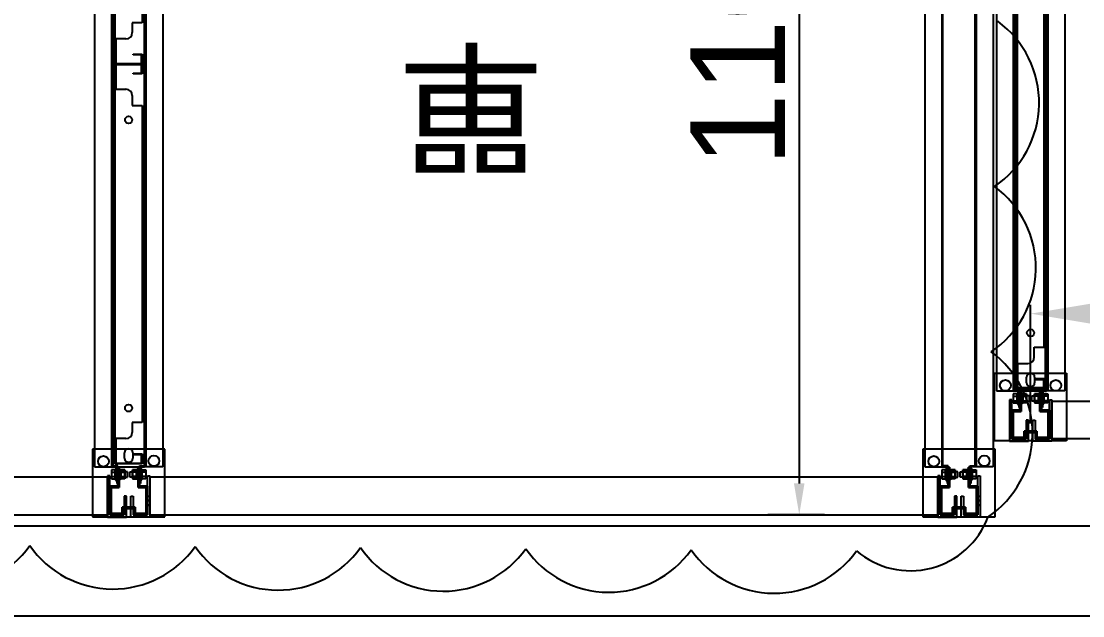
# Model space of a CAD drawing. Header units: millimetres. Extents: x 15382 to 37298, y 7351 to 31127.
# Drawn here: x 25029 to 26207, y 8776 to 9437 of the extents above; entities that cross this region are included whole.
import ezdxf

# ---------------------------------------------------------------- set-up
doc = ezdxf.new("R2010")
doc.units = ezdxf.units.MM
for name, color, linetype in [('111', 7, 'Continuous'), ('113', 3, 'Continuous'), ('114', 6, 'Continuous'), ('115', 30, 'Continuous'), ('116', 12, 'Continuous'), ('444-1', 30, 'Continuous'), ('544-1', 40, 'Continuous'), ('544-2', 150, 'Continuous'), ('M40', 3, 'Continuous'), ('M6', 7, 'Continuous'), ('文字', 7, 'Continuous'), ('標註', 252, 'Continuous'), ('輕隔間', 30, 'Continuous')]:
    doc.layers.add(name, color=color, linetype=linetype)
doc.styles.get("Standard").update_dxf_attribs({"font": 'arial.ttf'})
doc.styles.add('新細明體', font='')
doc.styles.add('黑體', font='')
doc.styles.get('新細明體').set_extended_font_data('PMingLiU')
doc.styles.get('黑體').set_extended_font_data('Microsoft JhengHei', bold=True)
doc.dimstyles.new('ISO-25', dxfattribs={"dimtxt": 2.5, "dimasz": 2.5, "dimexe": 1.25, "dimexo": 0.625, "dimtad": 1, "dimtxsty": 'Standard', "dimcen": 2.5, "dimadec": 0, "dimazin": 0, "dimtfac": 1, "dimtmove": 0, "dimatfit": 3, "dimfxl": 1, "dimarcsym": 0})

# ---------------------------------------------------------------- blocks, each defined once
blk = doc.blocks.new('*D3')
at = {"layer": 'Defpoints', "color": 0, "transparency": 16777216}
for p in [(25927.8, 9988.2), (25892.6, 8888.2), (25927.8, 8888.2)]:
    blk.add_point(p, dxfattribs=at)
at = {"layer": '標註', "color": 0, "lineweight": -2, "transparency": 16777216}
for p, q in [((25920.8, 9988.2), (25857.6, 9988.2)), ((25892.6, 9953.2), (25892.6, 8923.2)), ((25920.8, 8888.2), (25857.6, 8888.2))]:
    blk.add_line(p, q, dxfattribs=at)
at = {"layer": '標註', "color": 0, "transparency": 16777216}
for points in [[(25886.7, 9953.2), (25898.4, 9953.2), (25892.6, 9988.2)], [(25886.7, 8923.2), (25898.4, 8923.2), (25892.6, 8888.2)]]:
    blk.add_solid(points, dxfattribs=at)
at = {"layer": '標註', "color": 0, "transparency": 16777216, "insert": (25825, 9438.2), "char_height": 105, "attachment_point": 5, "rotation": 90}
blk.add_mtext('1100', dxfattribs=at)
blk = doc.blocks.new('*D114')
at = {"layer": 'Defpoints', "color": 0, "transparency": 16777216}
for p in [(27641.5, 9111.7), (26149.5, 8979.6), (27641.5, 8979.6)]:
    blk.add_point(p, dxfattribs=at)
at = {"layer": '標註', "color": 0, "lineweight": -2, "transparency": 16777216}
for p, q in [((26149.5, 8989.6), (26149.5, 9121.7)), ((26249.5, 9111.7), (27541.5, 9111.7)), ((27641.5, 8989.6), (27641.5, 9121.7))]:
    blk.add_line(p, q, dxfattribs=at)
at = {"layer": '標註', "color": 0, "transparency": 16777216}
for points in [[(26249.5, 9128.4), (26249.5, 9095.1), (26149.5, 9111.7)], [(27541.5, 9128.4), (27541.5, 9095.1), (27641.5, 9111.7)]]:
    blk.add_solid(points, dxfattribs=at)
at = {"layer": '標註', "color": 251, "transparency": 16777216, "insert": (26875.5, 9199.5), "char_height": 150, "attachment_point": 5, "style": '黑體'}
blk.add_mtext('1492', dxfattribs=at)

msp = doc.modelspace()

# ---------------------------------------------------------------- linework, layer by layer
at = {"layer": '111'}
for p, q in [((26131.864, 9025.565), (26131.864, 10119.565)), ((26131.864, 9025.565), (26131.864, 10119.565)), ((26133.464, 10119.565), (26133.464, 9025.565)), ((26165.464, 10119.565), (26165.464, 9025.565)), ((26167.064, 9025.565), (26167.064, 10119.565)), ((26167.064, 10119.565), (26167.064, 9025.565)), ((25130.386, 9935.698), (25130.386, 8941.698)), ((25165.586, 8941.698), (25165.586, 9935.698)), ((26144.964, 9035.065), (26144.964, 9041.065)), ((26149.464, 9045.565), (26149.464, 9045.565)), ((26153.964, 9041.065), (26153.964, 9035.065)), ((26149.464, 9030.565), (26149.464, 9030.565)), ((26133.464, 9025.565), (26131.864, 9025.565)), ((26167.064, 9025.565), (26131.864, 9025.565)), ((26165.464, 9025.565), (26167.064, 9025.565)), ((25147.986, 8961.698), (25147.986, 8961.698)), ((25143.486, 8951.198), (25143.486, 8957.198)), ((25147.986, 8946.698), (25147.986, 8946.698)), ((25152.486, 8957.198), (25152.486, 8951.198)), ((25130.386, 8941.698), (25165.586, 8941.698))]:
    msp.add_line(p, q, dxfattribs=at)
for centre, start, end in [((26149.464, 9041.065), 90, 180), ((26149.464, 9041.065), 0, 90), ((26149.464, 9035.065), 180, 270), ((26149.464, 9035.065), 270, 0), ((25147.986, 8957.198), 90, 180), ((25147.986, 8957.198), 0, 90), ((25147.986, 8951.198), 180, 270), ((25147.986, 8951.198), 270, 0)]:
    msp.add_arc(centre, 4.5, start, end, dxfattribs=at)
at = {"layer": '113'}
for p, q in [((26109.464, 9045.565), (26189.464, 9045.565)), ((26109.464, 8970.565), (26109.464, 9045.565)), ((26189.464, 9045.565), (26189.464, 8970.565)), ((26189.464, 8970.565), (26109.464, 8970.565)), ((25187.986, 8961.198), (25107.986, 8961.198)), ((25107.986, 8961.198), (25107.986, 8886.198)), ((25187.986, 8886.198), (25187.986, 8961.198)), ((26109.986, 8961.198), (26029.986, 8961.198)), ((26029.986, 8961.198), (26029.986, 8886.198)), ((26109.986, 8886.198), (26109.986, 8961.198)), ((25107.986, 8886.198), (25187.986, 8886.198)), ((26029.986, 8886.198), (26109.986, 8886.198))]:
    msp.add_line(p, q, dxfattribs=at)
at = {"layer": '113', "lineweight": -3}
for centre in [(26121.464, 9032.065), (26177.464, 9032.065), (25119.986, 8947.698), (25175.986, 8948.198), (26041.986, 8947.698), (26097.986, 8948.198)]:
    msp.add_circle(centre, 6, dxfattribs=at)
at = {"layer": '114'}
for points in [[(26172.964, 9014.565), (27617.964, 9014.565), (27617.964, 8972.565), (26172.964, 8972.565)], [(25124.486, 8930.198), (24249.486, 8930.198), (24249.486, 8888.198), (25124.486, 8888.198)], [(26046.486, 8930.198), (25171.486, 8930.198), (25171.486, 8888.198), (26046.486, 8888.198)]]:
    msp.add_lwpolyline(points, close=True, dxfattribs=at)
at = {"layer": '115'}
for p, q in [((26111.464, 10119.065), (26111.464, 9026.065)), ((26130.264, 10119.065), (26130.264, 9026.065)), ((26131.464, 9027.265), (26131.464, 10117.865)), ((26131.464, 9027.265), (26131.464, 10117.865)), ((26167.464, 9027.265), (26167.464, 10117.865)), ((26167.464, 9027.265), (26167.464, 10117.865)), ((26168.664, 10119.065), (26168.664, 9026.065)), ((26187.464, 10119.065), (26187.464, 9026.065)), ((25109.986, 9934.698), (25109.986, 8941.698)), ((25128.786, 9934.698), (25128.786, 8941.698)), ((25129.986, 8942.898), (25129.986, 9933.498)), ((25129.986, 8942.898), (25129.986, 9933.498)), ((25165.986, 8942.898), (25165.986, 9933.498)), ((25165.986, 8942.898), (25165.986, 9933.498)), ((25167.186, 9934.698), (25167.186, 8941.698)), ((25185.986, 9934.698), (25185.986, 8941.698)), ((26031.986, 9934.698), (26031.986, 8941.698)), ((26050.786, 9934.698), (26050.786, 8941.698)), ((26051.986, 8942.898), (26051.986, 9933.498)), ((26051.986, 8942.898), (26051.986, 9933.498)), ((26087.986, 8942.898), (26087.986, 9933.498)), ((26087.986, 8942.898), (26087.986, 9933.498)), ((26089.186, 9934.698), (26089.186, 8941.698)), ((26107.986, 9934.698), (26107.986, 8941.698)), ((26111.464, 9026.065), (26136.264, 9026.065)), ((26130.264, 9026.065), (26136.264, 9026.065)), ((26137.464, 9027.265), (26131.464, 9027.265)), ((26137.464, 9027.265), (26131.464, 9027.265)), ((26136.264, 9026.065), (26136.264, 9007.565)), ((26136.264, 9026.065), (26136.264, 9007.565)), ((26137.464, 9007.565), (26137.464, 9027.265)), ((26137.464, 9007.565), (26137.464, 9027.265)), ((26161.464, 9007.565), (26161.464, 9027.265)), ((26161.464, 9027.265), (26167.464, 9027.265)), ((26161.464, 9007.565), (26161.464, 9027.265)), ((26161.464, 9027.265), (26167.464, 9027.265)), ((26162.664, 9026.065), (26162.664, 9007.565)), ((26168.664, 9026.065), (26162.664, 9026.065)), ((26162.664, 9026.065), (26162.664, 9007.565)), ((26187.464, 9026.065), (26162.664, 9026.065)), ((26136.264, 9007.565), (26137.464, 9007.565)), ((26136.264, 9007.565), (26137.464, 9007.565)), ((26162.664, 9007.565), (26161.464, 9007.565)), ((26162.664, 9007.565), (26161.464, 9007.565)), ((25109.986, 8941.698), (25134.786, 8941.698)), ((25128.786, 8941.698), (25134.786, 8941.698)), ((25135.986, 8942.898), (25129.986, 8942.898)), ((25135.986, 8942.898), (25129.986, 8942.898)), ((25134.786, 8941.698), (25134.786, 8923.198)), ((25134.786, 8941.698), (25134.786, 8923.198)), ((25135.986, 8923.198), (25135.986, 8942.898)), ((25135.986, 8923.198), (25135.986, 8942.898)), ((25159.986, 8923.198), (25159.986, 8942.898)), ((25159.986, 8942.898), (25165.986, 8942.898)), ((25159.986, 8923.198), (25159.986, 8942.898)), ((25159.986, 8942.898), (25165.986, 8942.898)), ((25161.186, 8941.698), (25161.186, 8923.198)), ((25167.186, 8941.698), (25161.186, 8941.698)), ((25161.186, 8941.698), (25161.186, 8923.198)), ((25185.986, 8941.698), (25161.186, 8941.698)), ((26031.986, 8941.698), (26056.786, 8941.698)), ((26050.786, 8941.698), (26056.786, 8941.698)), ((26057.986, 8942.898), (26051.986, 8942.898)), ((26057.986, 8942.898), (26051.986, 8942.898)), ((26056.786, 8941.698), (26056.786, 8923.198)), ((26056.786, 8941.698), (26056.786, 8923.198)), ((26057.986, 8923.198), (26057.986, 8942.898)), ((26057.986, 8923.198), (26057.986, 8942.898)), ((26081.986, 8923.198), (26081.986, 8942.898)), ((26081.986, 8942.898), (26087.986, 8942.898)), ((26081.986, 8923.198), (26081.986, 8942.898)), ((26081.986, 8942.898), (26087.986, 8942.898)), ((26083.186, 8941.698), (26083.186, 8923.198)), ((26089.186, 8941.698), (26083.186, 8941.698)), ((26083.186, 8941.698), (26083.186, 8923.198)), ((26107.986, 8941.698), (26083.186, 8941.698)), ((25134.786, 8923.198), (25135.986, 8923.198)), ((25134.786, 8923.198), (25135.986, 8923.198)), ((25161.186, 8923.198), (25159.986, 8923.198)), ((25161.186, 8923.198), (25159.986, 8923.198)), ((26056.786, 8923.198), (26057.986, 8923.198)), ((26056.786, 8923.198), (26057.986, 8923.198)), ((26083.186, 8923.198), (26081.986, 8923.198)), ((26083.186, 8923.198), (26081.986, 8923.198))]:
    msp.add_line(p, q, dxfattribs=at)
at = {"layer": '115', "lineweight": -3}
for p, q in [((26136.264, 9014.065), (26136.264, 9021.065)), ((26136.264, 9021.065), (26137.464, 9021.065)), ((26136.264, 9017.565), (26136.264, 9021.065)), ((26136.264, 9021.065), (26137.464, 9021.065)), ((26137.464, 9017.565), (26136.264, 9017.565)), ((26137.464, 9021.065), (26137.464, 9014.065)), ((26137.464, 9021.065), (26137.464, 9017.565)), ((26162.664, 9021.065), (26161.464, 9021.065)), ((26161.464, 9021.065), (26161.464, 9014.065)), ((26162.664, 9021.065), (26161.464, 9021.065)), ((26161.464, 9021.065), (26161.464, 9017.565)), ((26161.464, 9017.565), (26162.664, 9017.565)), ((26162.664, 9014.065), (26162.664, 9021.065)), ((26162.664, 9017.565), (26162.664, 9021.065)), ((26137.464, 9014.065), (26136.264, 9014.065)), ((26161.464, 9014.065), (26162.664, 9014.065)), ((25134.786, 8929.698), (25134.786, 8936.698)), ((25134.786, 8936.698), (25135.986, 8936.698)), ((25134.786, 8933.198), (25134.786, 8936.698)), ((25134.786, 8936.698), (25135.986, 8936.698)), ((25135.986, 8936.698), (25135.986, 8929.698)), ((25135.986, 8936.698), (25135.986, 8933.198)), ((25161.186, 8936.698), (25159.986, 8936.698)), ((25159.986, 8936.698), (25159.986, 8929.698)), ((25161.186, 8936.698), (25159.986, 8936.698)), ((25159.986, 8936.698), (25159.986, 8933.198)), ((25161.186, 8929.698), (25161.186, 8936.698)), ((25161.186, 8933.198), (25161.186, 8936.698)), ((26056.786, 8929.698), (26056.786, 8936.698)), ((26056.786, 8936.698), (26057.986, 8936.698)), ((26056.786, 8933.198), (26056.786, 8936.698)), ((26056.786, 8936.698), (26057.986, 8936.698)), ((26057.986, 8936.698), (26057.986, 8929.698)), ((26057.986, 8936.698), (26057.986, 8933.198)), ((26083.186, 8936.698), (26081.986, 8936.698)), ((26081.986, 8936.698), (26081.986, 8929.698)), ((26083.186, 8936.698), (26081.986, 8936.698)), ((26081.986, 8936.698), (26081.986, 8933.198)), ((26083.186, 8929.698), (26083.186, 8936.698)), ((26083.186, 8933.198), (26083.186, 8936.698)), ((25135.986, 8933.198), (25134.786, 8933.198)), ((25135.986, 8929.698), (25134.786, 8929.698)), ((25159.986, 8933.198), (25161.186, 8933.198)), ((25159.986, 8929.698), (25161.186, 8929.698)), ((26057.986, 8933.198), (26056.786, 8933.198)), ((26057.986, 8929.698), (26056.786, 8929.698)), ((26081.986, 8933.198), (26083.186, 8933.198)), ((26081.986, 8929.698), (26083.186, 8929.698))]:
    msp.add_line(p, q, dxfattribs=at)
at = {"layer": '116'}
for p, q in [((26128.464, 9016.065), (26125.964, 9016.065)), ((26125.964, 9016.065), (26125.964, 8970.065)), ((26128.464, 8972.565), (26128.464, 9016.065)), ((26170.464, 8972.565), (26170.464, 9016.065)), ((26170.464, 9016.065), (26172.964, 9016.065)), ((26172.964, 9016.065), (26172.964, 8970.065)), ((26146.964, 8993.565), (26144.464, 8993.565)), ((26144.464, 8993.565), (26144.464, 8972.565)), ((26146.964, 8970.065), (26146.964, 8993.565)), ((26151.964, 8970.065), (26151.964, 8993.565)), ((26151.964, 8993.565), (26154.464, 8993.565)), ((26154.464, 8993.565), (26154.464, 8972.565)), ((26170.464, 8993.543), (26172.964, 8993.543)), ((26170.464, 8988.565), (26172.964, 8988.565)), ((26170.464, 8983.587), (26172.964, 8983.587)), ((26125.964, 8970.065), (26145.464, 8970.065)), ((26144.464, 8972.565), (26128.464, 8972.565)), ((26144.464, 8970.065), (26146.964, 8970.065)), ((26154.464, 8970.065), (26151.964, 8970.065)), ((26172.964, 8970.065), (26153.464, 8970.065)), ((26154.464, 8972.565), (26170.464, 8972.565)), ((25126.986, 8931.698), (25124.486, 8931.698)), ((25124.486, 8931.698), (25124.486, 8885.698)), ((25126.986, 8888.198), (25126.986, 8931.698)), ((25168.986, 8888.198), (25168.986, 8931.698)), ((25168.986, 8931.698), (25171.486, 8931.698)), ((25171.486, 8931.698), (25171.486, 8885.698)), ((26048.986, 8931.698), (26046.486, 8931.698)), ((26046.486, 8931.698), (26046.486, 8885.698)), ((26048.986, 8888.198), (26048.986, 8931.698)), ((26090.986, 8888.198), (26090.986, 8931.698)), ((26090.986, 8931.698), (26093.486, 8931.698)), ((26093.486, 8931.698), (26093.486, 8885.698)), ((25126.986, 8909.176), (25124.486, 8909.176)), ((25126.986, 8904.198), (25124.486, 8904.198)), ((25126.986, 8899.22), (25124.486, 8899.22)), ((25145.486, 8909.198), (25142.986, 8909.198)), ((25142.986, 8909.198), (25142.986, 8888.198)), ((25145.486, 8885.698), (25145.486, 8909.198)), ((25150.486, 8885.698), (25150.486, 8909.198)), ((25150.486, 8909.198), (25152.986, 8909.198)), ((25152.986, 8909.198), (25152.986, 8888.198)), ((25168.986, 8909.176), (25171.486, 8909.176)), ((25168.986, 8904.198), (25171.486, 8904.198)), ((25168.986, 8899.22), (25171.486, 8899.22)), ((26048.986, 8909.176), (26046.486, 8909.176)), ((26048.986, 8904.198), (26046.486, 8904.198)), ((26048.986, 8899.22), (26046.486, 8899.22)), ((26067.486, 8909.198), (26064.986, 8909.198)), ((26064.986, 8909.198), (26064.986, 8888.198)), ((26067.486, 8885.698), (26067.486, 8909.198)), ((26072.486, 8885.698), (26072.486, 8909.198)), ((26072.486, 8909.198), (26074.986, 8909.198)), ((26074.986, 8909.198), (26074.986, 8888.198)), ((26090.986, 8909.176), (26093.486, 8909.176)), ((26090.986, 8904.198), (26093.486, 8904.198)), ((26090.986, 8899.22), (26093.486, 8899.22)), ((25142.986, 8888.198), (25126.986, 8888.198)), ((25152.986, 8888.198), (25168.986, 8888.198)), ((26064.986, 8888.198), (26048.986, 8888.198)), ((26074.986, 8888.198), (26090.986, 8888.198)), ((25124.486, 8885.698), (25143.986, 8885.698)), ((25142.986, 8885.698), (25145.486, 8885.698)), ((25152.986, 8885.698), (25150.486, 8885.698)), ((25171.486, 8885.698), (25151.986, 8885.698)), ((26046.486, 8885.698), (26065.986, 8885.698)), ((26064.986, 8885.698), (26067.486, 8885.698)), ((26074.986, 8885.698), (26072.486, 8885.698)), ((26093.486, 8885.698), (26073.986, 8885.698))]:
    msp.add_line(p, q, dxfattribs=at)
at = {"layer": '116', "lineweight": -3}
for p, q in [((26172.964, 8993.543), (26170.464, 8993.543)), ((26170.464, 8993.543), (26170.464, 8983.587)), ((26172.964, 8993.543), (26170.464, 8993.543)), ((26170.464, 8993.543), (26170.464, 8988.565)), ((26172.964, 8983.587), (26172.964, 8993.543)), ((26172.964, 8988.565), (26172.964, 8993.543)), ((26170.464, 8988.565), (26172.964, 8988.565)), ((26170.464, 8983.587), (26172.964, 8983.587)), ((25124.486, 8899.22), (25124.486, 8909.176)), ((25124.486, 8909.176), (25126.986, 8909.176)), ((25124.486, 8904.198), (25124.486, 8909.176)), ((25124.486, 8909.176), (25126.986, 8909.176)), ((25126.986, 8904.198), (25124.486, 8904.198)), ((25126.986, 8899.22), (25124.486, 8899.22)), ((25126.986, 8909.176), (25126.986, 8899.22)), ((25126.986, 8909.176), (25126.986, 8904.198)), ((25168.986, 8904.198), (25168.986, 8909.176)), ((25168.986, 8909.176), (25171.486, 8909.176)), ((25168.986, 8899.22), (25168.986, 8909.176)), ((25168.986, 8909.176), (25171.486, 8909.176)), ((25171.486, 8904.198), (25168.986, 8904.198)), ((25171.486, 8899.22), (25168.986, 8899.22)), ((25171.486, 8909.176), (25171.486, 8904.198)), ((25171.486, 8909.176), (25171.486, 8899.22)), ((26046.486, 8899.22), (26046.486, 8909.176)), ((26046.486, 8909.176), (26048.986, 8909.176)), ((26046.486, 8904.198), (26046.486, 8909.176)), ((26046.486, 8909.176), (26048.986, 8909.176)), ((26048.986, 8904.198), (26046.486, 8904.198)), ((26048.986, 8899.22), (26046.486, 8899.22)), ((26048.986, 8909.176), (26048.986, 8899.22)), ((26048.986, 8909.176), (26048.986, 8904.198)), ((26090.986, 8904.198), (26090.986, 8909.176)), ((26090.986, 8909.176), (26093.486, 8909.176)), ((26090.986, 8899.22), (26090.986, 8909.176)), ((26090.986, 8909.176), (26093.486, 8909.176)), ((26093.486, 8904.198), (26090.986, 8904.198)), ((26093.486, 8899.22), (26090.986, 8899.22)), ((26093.486, 8909.176), (26093.486, 8904.198)), ((26093.486, 8909.176), (26093.486, 8899.22))]:
    msp.add_line(p, q, dxfattribs=at)
at = {"layer": '444-1'}
for p, q in [((25132.986, 8944.898), (25132.986, 9388.898)), ((25132.986, 9388.898), (25162.986, 9388.898)), ((25162.186, 9388.098), (25133.786, 9388.098)), ((25133.786, 9388.098), (25133.786, 9360.898)), ((25162.186, 9378.698), (25162.186, 9388.098)), ((25162.986, 9388.898), (25162.986, 9377.898)), ((25152.986, 9377.898), (25152.986, 9378.698)), ((25152.986, 9378.698), (25162.186, 9378.698)), ((25162.986, 9377.898), (25152.986, 9377.898)), ((25133.786, 9360.898), (25144.986, 9360.898)), ((25151.986, 9353.898), (25151.986, 9342.898)), ((25151.986, 9342.898), (25162.986, 9342.898)), ((25162.986, 9342.898), (25162.986, 8990.898)), ((25162.986, 8990.898), (25151.986, 8990.898)), ((25151.986, 8990.898), (25151.986, 8979.898)), ((25144.986, 8972.898), (25133.786, 8972.898)), ((25133.786, 8972.898), (25133.786, 8945.698)), ((25152.986, 8955.098), (25152.986, 8955.898)), ((25152.986, 8955.898), (25162.986, 8955.898)), ((25162.186, 8955.098), (25152.986, 8955.098)), ((25162.186, 8945.698), (25162.186, 8955.098)), ((25162.986, 8955.898), (25162.986, 8944.898)), ((25132.986, 8944.898), (25132.986, 8945.698)), ((25133.786, 8944.898), (25132.986, 8944.898)), ((25162.986, 8944.898), (25132.986, 8944.898)), ((25133.786, 8945.698), (25162.186, 8945.698))]:
    msp.add_line(p, q, dxfattribs=at)
for centre in [(25147.986, 9326.898), (25147.986, 9006.898)]:
    msp.add_circle(centre, 4, dxfattribs=at)
for centre, start, end in [((25144.986, 9353.898), 0, 90), ((25144.986, 8979.898), 270, 0)]:
    msp.add_arc(centre, 7, start, end, dxfattribs=at)
at = {"layer": '544-1'}
for p, q in [((25132.986, 9388.898), (25132.986, 9932.898)), ((25162.986, 9886.898), (25162.986, 9434.898)), ((25162.986, 9434.898), (25151.986, 9434.898)), ((25151.986, 9434.898), (25151.986, 9423.898)), ((25144.986, 9416.898), (25133.786, 9416.898)), ((25133.786, 9416.898), (25133.786, 9389.698)), ((25152.986, 9399.098), (25152.986, 9399.898)), ((25152.986, 9399.898), (25162.986, 9399.898)), ((25162.186, 9399.098), (25152.986, 9399.098)), ((25162.186, 9389.698), (25162.186, 9399.098)), ((25162.986, 9399.898), (25162.986, 9388.898)), ((25132.986, 9388.898), (25132.986, 9389.698)), ((25133.786, 9388.898), (25132.986, 9388.898)), ((25162.986, 9388.898), (25132.986, 9388.898)), ((25133.786, 9389.698), (25162.186, 9389.698))]:
    msp.add_line(p, q, dxfattribs=at)
msp.add_arc((25144.986, 9423.898), 7, 270, 0, dxfattribs=at)
at = {"layer": '544-2'}
for p, q in [((26134.464, 9572.365), (26134.464, 9028.365)), ((26164.464, 9074.365), (26164.464, 9526.365)), ((26153.464, 9063.365), (26153.464, 9074.365)), ((26153.464, 9074.365), (26164.464, 9074.365)), ((26135.264, 9029.165), (26135.264, 9056.365)), ((26135.264, 9056.365), (26146.464, 9056.365)), ((26163.664, 9029.165), (26135.264, 9029.165)), ((26164.464, 9039.365), (26154.464, 9039.365)), ((26154.464, 9039.365), (26154.464, 9038.565)), ((26154.464, 9038.565), (26163.664, 9038.565)), ((26163.664, 9038.565), (26163.664, 9029.165)), ((26164.464, 9028.365), (26164.464, 9039.365)), ((26134.464, 9028.365), (26164.464, 9028.365))]:
    msp.add_line(p, q, dxfattribs=at)
msp.add_circle((26149.464, 9090.365), 4, dxfattribs=at)
msp.add_arc((26146.464, 9063.365), 7, 270, 0, dxfattribs=at)
at = {"layer": 'M40'}
for p, q in [((26137.464, 9004.565), (26137.464, 9025.565)), ((26137.464, 9025.565), (26139.064, 9025.565)), ((26139.064, 9025.565), (26137.464, 9025.565)), ((26137.464, 9025.565), (26137.464, 9004.565)), ((26139.064, 9021.065), (26137.464, 9021.065)), ((26139.064, 9017.565), (26137.464, 9017.565)), ((26139.064, 9025.565), (26139.064, 9002.965)), ((26139.064, 9002.965), (26139.064, 9025.565)), ((26159.864, 9002.965), (26159.864, 9025.565)), ((26159.864, 9025.565), (26161.464, 9025.565)), ((26161.464, 9025.565), (26159.864, 9025.565)), ((26159.864, 9025.565), (26159.864, 9002.965)), ((26161.464, 9021.065), (26159.864, 9021.065)), ((26161.464, 9017.565), (26159.864, 9017.565)), ((26161.464, 9025.565), (26161.464, 9004.565)), ((26161.464, 9004.565), (26161.464, 9025.565)), ((26139.064, 9014.065), (26137.464, 9014.065)), ((26161.464, 9014.065), (26159.864, 9014.065)), ((26128.464, 8972.565), (26128.464, 9004.565)), ((26128.464, 9004.565), (26137.464, 9004.565)), ((26137.464, 9004.565), (26128.464, 9004.565)), ((26128.464, 9004.565), (26128.464, 8972.565)), ((26139.064, 9002.965), (26130.064, 9002.965)), ((26130.064, 9002.965), (26130.064, 8974.165)), ((26130.064, 8974.165), (26130.064, 9002.965)), ((26130.064, 9002.965), (26139.064, 9002.965)), ((26137.464, 9002.965), (26139.064, 9002.965)), ((26139.064, 9002.965), (26139.064, 9004.565)), ((26159.864, 9002.965), (26159.864, 9004.565)), ((26161.464, 9002.965), (26159.864, 9002.965)), ((26168.864, 9002.965), (26159.864, 9002.965)), ((26159.864, 9002.965), (26168.864, 9002.965)), ((26161.464, 9004.565), (26170.464, 9004.565)), ((26170.464, 9004.565), (26161.464, 9004.565)), ((26168.864, 8974.165), (26168.864, 9002.965)), ((26168.864, 9002.965), (26168.864, 8974.165)), ((26170.464, 9004.565), (26170.464, 8972.565)), ((26170.464, 8972.565), (26170.464, 9004.565)), ((26168.864, 8991.815), (26170.464, 8991.815)), ((26168.864, 8988.565), (26170.464, 8988.565)), ((26168.864, 8985.315), (26170.464, 8985.315)), ((26143.964, 8972.565), (26128.464, 8972.565)), ((26128.464, 8972.565), (26143.964, 8972.565)), ((26130.064, 8974.165), (26142.364, 8974.165)), ((26142.364, 8974.165), (26130.064, 8974.165)), ((26142.364, 8974.165), (26142.364, 8981.165)), ((26142.364, 8981.165), (26156.564, 8981.165)), ((26156.564, 8981.165), (26142.364, 8981.165)), ((26142.364, 8981.165), (26142.364, 8974.165)), ((26143.964, 8979.565), (26143.964, 8981.165)), ((26154.964, 8979.565), (26143.964, 8979.565)), ((26143.964, 8979.565), (26143.964, 8972.565)), ((26143.964, 8972.565), (26143.964, 8979.565)), ((26143.964, 8979.565), (26154.964, 8979.565)), ((26154.964, 8972.565), (26154.964, 8979.565)), ((26154.964, 8979.565), (26154.964, 8972.565)), ((26170.464, 8972.565), (26154.964, 8972.565)), ((26154.964, 8972.565), (26170.464, 8972.565)), ((26156.564, 8981.165), (26156.564, 8974.165)), ((26156.564, 8974.165), (26156.564, 8981.165)), ((26156.564, 8974.165), (26168.864, 8974.165)), ((26168.864, 8974.165), (26156.564, 8974.165)), ((25137.586, 8941.198), (25135.986, 8941.198)), ((25135.986, 8941.198), (25135.986, 8920.198)), ((25135.986, 8920.198), (25135.986, 8941.198)), ((25135.986, 8941.198), (25137.586, 8941.198)), ((25135.986, 8936.698), (25137.586, 8936.698)), ((25137.586, 8918.598), (25137.586, 8941.198)), ((25137.586, 8941.198), (25137.586, 8918.598)), ((25159.986, 8941.198), (25158.386, 8941.198)), ((25158.386, 8941.198), (25158.386, 8918.598)), ((25158.386, 8918.598), (25158.386, 8941.198)), ((25158.386, 8941.198), (25159.986, 8941.198)), ((25158.386, 8936.698), (25159.986, 8936.698)), ((25159.986, 8920.198), (25159.986, 8941.198)), ((25159.986, 8941.198), (25159.986, 8920.198)), ((26059.586, 8941.198), (26057.986, 8941.198)), ((26057.986, 8941.198), (26057.986, 8920.198)), ((26057.986, 8920.198), (26057.986, 8941.198)), ((26057.986, 8941.198), (26059.586, 8941.198)), ((26057.986, 8936.698), (26059.586, 8936.698)), ((26059.586, 8918.598), (26059.586, 8941.198)), ((26059.586, 8941.198), (26059.586, 8918.598)), ((26081.986, 8941.198), (26080.386, 8941.198)), ((26080.386, 8941.198), (26080.386, 8918.598)), ((26080.386, 8918.598), (26080.386, 8941.198)), ((26080.386, 8941.198), (26081.986, 8941.198)), ((26080.386, 8936.698), (26081.986, 8936.698)), ((26081.986, 8920.198), (26081.986, 8941.198)), ((26081.986, 8941.198), (26081.986, 8920.198)), ((25135.986, 8933.198), (25137.586, 8933.198)), ((25135.986, 8929.698), (25137.586, 8929.698)), ((25158.386, 8933.198), (25159.986, 8933.198)), ((25158.386, 8929.698), (25159.986, 8929.698)), ((26057.986, 8933.198), (26059.586, 8933.198)), ((26057.986, 8929.698), (26059.586, 8929.698)), ((26080.386, 8933.198), (26081.986, 8933.198)), ((26080.386, 8929.698), (26081.986, 8929.698)), ((25135.986, 8920.198), (25126.986, 8920.198)), ((25126.986, 8920.198), (25126.986, 8888.198)), ((25126.986, 8888.198), (25126.986, 8920.198)), ((25126.986, 8920.198), (25135.986, 8920.198)), ((25128.586, 8889.798), (25128.586, 8918.598)), ((25128.586, 8918.598), (25137.586, 8918.598)), ((25137.586, 8918.598), (25128.586, 8918.598)), ((25128.586, 8918.598), (25128.586, 8889.798)), ((25135.986, 8918.598), (25137.586, 8918.598)), ((25137.586, 8918.598), (25137.586, 8920.198)), ((25158.386, 8918.598), (25158.386, 8920.198)), ((25158.386, 8918.598), (25167.386, 8918.598)), ((25159.986, 8918.598), (25158.386, 8918.598)), ((25167.386, 8918.598), (25158.386, 8918.598)), ((25168.986, 8920.198), (25159.986, 8920.198)), ((25159.986, 8920.198), (25168.986, 8920.198)), ((25167.386, 8918.598), (25167.386, 8889.798)), ((25167.386, 8889.798), (25167.386, 8918.598)), ((25168.986, 8888.198), (25168.986, 8920.198)), ((25168.986, 8920.198), (25168.986, 8888.198)), ((26057.986, 8920.198), (26048.986, 8920.198)), ((26048.986, 8920.198), (26048.986, 8888.198)), ((26048.986, 8888.198), (26048.986, 8920.198)), ((26048.986, 8920.198), (26057.986, 8920.198)), ((26050.586, 8889.798), (26050.586, 8918.598)), ((26050.586, 8918.598), (26059.586, 8918.598)), ((26059.586, 8918.598), (26050.586, 8918.598)), ((26050.586, 8918.598), (26050.586, 8889.798)), ((26057.986, 8918.598), (26059.586, 8918.598)), ((26059.586, 8918.598), (26059.586, 8920.198)), ((26080.386, 8918.598), (26080.386, 8920.198)), ((26080.386, 8918.598), (26089.386, 8918.598)), ((26081.986, 8918.598), (26080.386, 8918.598)), ((26089.386, 8918.598), (26080.386, 8918.598)), ((26090.986, 8920.198), (26081.986, 8920.198)), ((26081.986, 8920.198), (26090.986, 8920.198)), ((26089.386, 8918.598), (26089.386, 8889.798)), ((26089.386, 8889.798), (26089.386, 8918.598)), ((26090.986, 8888.198), (26090.986, 8920.198)), ((26090.986, 8920.198), (26090.986, 8888.198)), ((25128.586, 8907.448), (25126.986, 8907.448)), ((25128.586, 8904.198), (25126.986, 8904.198)), ((25128.586, 8900.948), (25126.986, 8900.948)), ((26050.586, 8907.448), (26048.986, 8907.448)), ((26050.586, 8904.198), (26048.986, 8904.198)), ((26050.586, 8900.948), (26048.986, 8900.948)), ((25126.986, 8888.198), (25142.486, 8888.198)), ((25142.486, 8888.198), (25126.986, 8888.198)), ((25140.886, 8889.798), (25128.586, 8889.798)), ((25128.586, 8889.798), (25140.886, 8889.798)), ((25155.086, 8896.798), (25140.886, 8896.798)), ((25140.886, 8896.798), (25140.886, 8889.798)), ((25140.886, 8889.798), (25140.886, 8896.798)), ((25140.886, 8896.798), (25155.086, 8896.798)), ((25142.486, 8888.198), (25142.486, 8895.198)), ((25142.486, 8895.198), (25153.486, 8895.198)), ((25153.486, 8895.198), (25142.486, 8895.198)), ((25142.486, 8895.198), (25142.486, 8888.198)), ((25153.486, 8895.198), (25153.486, 8896.798)), ((25153.486, 8895.198), (25153.486, 8888.198)), ((25153.486, 8888.198), (25153.486, 8895.198)), ((25153.486, 8888.198), (25168.986, 8888.198)), ((25168.986, 8888.198), (25153.486, 8888.198)), ((25155.086, 8889.798), (25155.086, 8896.798)), ((25155.086, 8896.798), (25155.086, 8889.798)), ((25167.386, 8889.798), (25155.086, 8889.798)), ((25155.086, 8889.798), (25167.386, 8889.798)), ((26048.986, 8888.198), (26064.486, 8888.198)), ((26064.486, 8888.198), (26048.986, 8888.198)), ((26062.886, 8889.798), (26050.586, 8889.798)), ((26050.586, 8889.798), (26062.886, 8889.798)), ((26077.086, 8896.798), (26062.886, 8896.798)), ((26062.886, 8896.798), (26062.886, 8889.798)), ((26062.886, 8889.798), (26062.886, 8896.798)), ((26062.886, 8896.798), (26077.086, 8896.798)), ((26064.486, 8888.198), (26064.486, 8895.198)), ((26064.486, 8895.198), (26075.486, 8895.198)), ((26075.486, 8895.198), (26064.486, 8895.198)), ((26064.486, 8895.198), (26064.486, 8888.198)), ((26075.486, 8895.198), (26075.486, 8896.798)), ((26075.486, 8895.198), (26075.486, 8888.198)), ((26075.486, 8888.198), (26075.486, 8895.198)), ((26075.486, 8888.198), (26090.986, 8888.198)), ((26090.986, 8888.198), (26075.486, 8888.198)), ((26077.086, 8889.798), (26077.086, 8896.798)), ((26077.086, 8896.798), (26077.086, 8889.798)), ((26089.386, 8889.798), (26077.086, 8889.798)), ((26077.086, 8889.798), (26089.386, 8889.798))]:
    msp.add_line(p, q, dxfattribs=at)
at = {"layer": 'M40', "lineweight": -3}
for p, q in [((26137.464, 9014.065), (26137.464, 9021.065)), ((26137.464, 9021.065), (26139.064, 9021.065)), ((26137.464, 9017.565), (26137.464, 9021.065)), ((26137.464, 9021.065), (26139.064, 9021.065)), ((26139.064, 9017.565), (26137.464, 9017.565)), ((26139.064, 9021.065), (26139.064, 9014.065)), ((26139.064, 9021.065), (26139.064, 9017.565)), ((26161.464, 9021.065), (26159.864, 9021.065)), ((26159.864, 9021.065), (26159.864, 9014.065)), ((26161.464, 9021.065), (26159.864, 9021.065)), ((26159.864, 9021.065), (26159.864, 9017.565)), ((26159.864, 9017.565), (26161.464, 9017.565)), ((26161.464, 9014.065), (26161.464, 9021.065)), ((26161.464, 9017.565), (26161.464, 9021.065)), ((26139.064, 9014.065), (26137.464, 9014.065)), ((26159.864, 9014.065), (26161.464, 9014.065)), ((26170.464, 8991.815), (26168.864, 8991.815)), ((26168.864, 8991.815), (26168.864, 8985.315)), ((26170.464, 8991.815), (26168.864, 8991.815)), ((26168.864, 8991.815), (26168.864, 8988.565)), ((26168.864, 8988.565), (26170.464, 8988.565)), ((26168.864, 8985.315), (26170.464, 8985.315)), ((26170.464, 8985.315), (26170.464, 8991.815)), ((26170.464, 8988.565), (26170.464, 8991.815)), ((26143.964, 8979.565), (26143.964, 8981.165)), ((26143.964, 8981.165), (26154.964, 8981.165)), ((26149.464, 8981.165), (26143.964, 8981.165)), ((26143.964, 8981.165), (26143.964, 8979.565)), ((26154.964, 8979.565), (26143.964, 8979.565)), ((26143.964, 8979.565), (26149.464, 8979.565)), ((26149.464, 8979.565), (26149.464, 8981.165)), ((26154.964, 8981.165), (26154.964, 8979.565)), ((25135.986, 8929.698), (25135.986, 8936.698)), ((25135.986, 8936.698), (25137.586, 8936.698)), ((25135.986, 8933.198), (25135.986, 8936.698)), ((25135.986, 8936.698), (25137.586, 8936.698)), ((25137.586, 8936.698), (25137.586, 8929.698)), ((25137.586, 8936.698), (25137.586, 8933.198)), ((25159.986, 8936.698), (25158.386, 8936.698)), ((25158.386, 8936.698), (25158.386, 8929.698)), ((25159.986, 8936.698), (25158.386, 8936.698)), ((25158.386, 8936.698), (25158.386, 8933.198)), ((25159.986, 8929.698), (25159.986, 8936.698)), ((25159.986, 8933.198), (25159.986, 8936.698)), ((26057.986, 8929.698), (26057.986, 8936.698)), ((26057.986, 8936.698), (26059.586, 8936.698)), ((26057.986, 8933.198), (26057.986, 8936.698)), ((26057.986, 8936.698), (26059.586, 8936.698)), ((26059.586, 8936.698), (26059.586, 8929.698)), ((26059.586, 8936.698), (26059.586, 8933.198)), ((26081.986, 8936.698), (26080.386, 8936.698)), ((26080.386, 8936.698), (26080.386, 8929.698)), ((26081.986, 8936.698), (26080.386, 8936.698)), ((26080.386, 8936.698), (26080.386, 8933.198)), ((26081.986, 8929.698), (26081.986, 8936.698)), ((26081.986, 8933.198), (26081.986, 8936.698)), ((25137.586, 8933.198), (25135.986, 8933.198)), ((25137.586, 8929.698), (25135.986, 8929.698)), ((25158.386, 8933.198), (25159.986, 8933.198)), ((25158.386, 8929.698), (25159.986, 8929.698)), ((26059.586, 8933.198), (26057.986, 8933.198)), ((26059.586, 8929.698), (26057.986, 8929.698)), ((26080.386, 8933.198), (26081.986, 8933.198)), ((26080.386, 8929.698), (26081.986, 8929.698)), ((25126.986, 8900.948), (25126.986, 8907.448)), ((25126.986, 8907.448), (25128.586, 8907.448)), ((25126.986, 8904.198), (25126.986, 8907.448)), ((25126.986, 8907.448), (25128.586, 8907.448)), ((25128.586, 8904.198), (25126.986, 8904.198)), ((25128.586, 8900.948), (25126.986, 8900.948)), ((25128.586, 8907.448), (25128.586, 8900.948)), ((25128.586, 8907.448), (25128.586, 8904.198)), ((25167.386, 8900.948), (25167.386, 8907.448)), ((25167.386, 8907.448), (25168.986, 8907.448)), ((25167.386, 8904.198), (25167.386, 8907.448)), ((25167.386, 8907.448), (25168.986, 8907.448)), ((25168.986, 8904.198), (25167.386, 8904.198)), ((25168.986, 8900.948), (25167.386, 8900.948)), ((25168.986, 8907.448), (25168.986, 8900.948)), ((25168.986, 8907.448), (25168.986, 8904.198)), ((26048.986, 8900.948), (26048.986, 8907.448)), ((26048.986, 8907.448), (26050.586, 8907.448)), ((26048.986, 8904.198), (26048.986, 8907.448)), ((26048.986, 8907.448), (26050.586, 8907.448)), ((26050.586, 8904.198), (26048.986, 8904.198)), ((26050.586, 8900.948), (26048.986, 8900.948)), ((26050.586, 8907.448), (26050.586, 8900.948)), ((26050.586, 8907.448), (26050.586, 8904.198)), ((26089.386, 8900.948), (26089.386, 8907.448)), ((26089.386, 8907.448), (26090.986, 8907.448)), ((26089.386, 8904.198), (26089.386, 8907.448)), ((26089.386, 8907.448), (26090.986, 8907.448)), ((26090.986, 8904.198), (26089.386, 8904.198)), ((26090.986, 8900.948), (26089.386, 8900.948)), ((26090.986, 8907.448), (26090.986, 8900.948)), ((26090.986, 8907.448), (26090.986, 8904.198)), ((25153.486, 8896.798), (25142.486, 8896.798)), ((25142.486, 8896.798), (25142.486, 8895.198)), ((25142.486, 8895.198), (25153.486, 8895.198)), ((25147.986, 8896.798), (25153.486, 8896.798)), ((25147.986, 8895.198), (25147.986, 8896.798)), ((25153.486, 8895.198), (25147.986, 8895.198)), ((25153.486, 8895.198), (25153.486, 8896.798)), ((25153.486, 8896.798), (25153.486, 8895.198)), ((26075.486, 8896.798), (26064.486, 8896.798)), ((26064.486, 8896.798), (26064.486, 8895.198)), ((26064.486, 8895.198), (26075.486, 8895.198)), ((26069.986, 8896.798), (26075.486, 8896.798)), ((26069.986, 8895.198), (26069.986, 8896.798)), ((26075.486, 8895.198), (26069.986, 8895.198)), ((26075.486, 8895.198), (26075.486, 8896.798)), ((26075.486, 8896.798), (26075.486, 8895.198))]:
    msp.add_line(p, q, dxfattribs=at)
at = {"layer": 'M6'}
for p, q in [((26134.564, 9022.565), (26130.264, 9022.565)), ((26130.264, 9022.565), (26130.264, 9012.565)), ((26134.564, 9022.565), (26130.264, 9022.565)), ((26130.264, 9022.565), (26130.264, 9012.565)), ((26130.264, 9020.065), (26134.564, 9020.065)), ((26136.064, 9024.565), (26134.564, 9022.565)), ((26134.564, 9012.565), (26134.564, 9022.565)), ((26136.264, 9024.565), (26136.064, 9024.565)), ((26136.264, 9020.565), (26136.264, 9024.565)), ((26148.264, 9020.565), (26136.264, 9020.565)), ((26139.064, 9011.565), (26139.064, 9023.565)), ((26139.064, 9023.565), (26139.264, 9023.565)), ((26139.264, 9023.565), (26140.764, 9022.565)), ((26140.764, 9022.565), (26145.064, 9022.565)), ((26140.764, 9012.565), (26140.764, 9022.565)), ((26140.764, 9022.565), (26145.064, 9022.565)), ((26145.064, 9022.565), (26140.764, 9022.565)), ((26140.764, 9022.565), (26140.764, 9015.065)), ((26140.764, 9012.565), (26140.764, 9020.065)), ((26140.764, 9020.065), (26145.064, 9020.065)), ((26145.064, 9022.565), (26145.064, 9012.565)), ((26145.064, 9022.565), (26145.064, 9012.565)), ((26145.064, 9015.065), (26145.064, 9022.565)), ((26145.064, 9020.065), (26145.064, 9012.565)), ((26148.264, 9014.565), (26148.264, 9020.565)), ((26150.664, 9014.565), (26150.664, 9020.565)), ((26150.664, 9020.565), (26162.664, 9020.565)), ((26158.164, 9022.565), (26153.864, 9022.565)), ((26153.864, 9022.565), (26153.864, 9012.565)), ((26158.164, 9022.565), (26153.864, 9022.565)), ((26153.864, 9022.565), (26153.864, 9012.565)), ((26153.864, 9022.565), (26158.164, 9022.565)), ((26153.864, 9015.065), (26153.864, 9022.565)), ((26158.164, 9020.065), (26153.864, 9020.065)), ((26153.864, 9020.065), (26153.864, 9012.565)), ((26159.664, 9023.565), (26158.164, 9022.565)), ((26158.164, 9012.565), (26158.164, 9022.565)), ((26158.164, 9022.565), (26158.164, 9015.065)), ((26158.164, 9012.565), (26158.164, 9020.065)), ((26159.864, 9023.565), (26159.664, 9023.565)), ((26159.864, 9011.565), (26159.864, 9023.565)), ((26162.664, 9020.565), (26162.664, 9024.565)), ((26162.664, 9024.565), (26162.864, 9024.565)), ((26162.864, 9024.565), (26164.364, 9022.565)), ((26164.364, 9022.565), (26168.664, 9022.565)), ((26164.364, 9012.565), (26164.364, 9022.565)), ((26164.364, 9022.565), (26168.664, 9022.565)), ((26168.664, 9020.065), (26164.364, 9020.065)), ((26168.664, 9022.565), (26168.664, 9012.565)), ((26168.664, 9022.565), (26168.664, 9012.565)), ((26130.264, 9015.065), (26134.564, 9015.065)), ((26130.264, 9012.565), (26134.564, 9012.565)), ((26130.264, 9012.565), (26134.564, 9012.565)), ((26134.564, 9012.565), (26136.064, 9010.565)), ((26136.064, 9010.565), (26136.264, 9010.565)), ((26136.264, 9014.565), (26148.264, 9014.565)), ((26136.264, 9010.565), (26136.264, 9014.565)), ((26139.264, 9011.565), (26139.064, 9011.565)), ((26140.764, 9012.565), (26139.264, 9011.565)), ((26140.764, 9015.065), (26145.064, 9015.065)), ((26145.064, 9012.565), (26140.764, 9012.565)), ((26145.064, 9012.565), (26140.764, 9012.565)), ((26145.064, 9012.565), (26140.764, 9012.565)), ((26162.664, 9014.565), (26150.664, 9014.565)), ((26158.164, 9015.065), (26153.864, 9015.065)), ((26153.864, 9012.565), (26158.164, 9012.565)), ((26153.864, 9012.565), (26158.164, 9012.565)), ((26153.864, 9012.565), (26158.164, 9012.565)), ((26158.164, 9012.565), (26159.664, 9011.565)), ((26159.664, 9011.565), (26159.864, 9011.565)), ((26162.664, 9010.565), (26162.664, 9014.565)), ((26162.864, 9010.565), (26162.664, 9010.565)), ((26164.364, 9012.565), (26162.864, 9010.565)), ((26168.664, 9015.065), (26164.364, 9015.065)), ((26168.664, 9012.565), (26164.364, 9012.565)), ((26168.664, 9012.565), (26164.364, 9012.565)), ((25133.086, 8938.198), (25128.786, 8938.198)), ((25128.786, 8938.198), (25128.786, 8928.198)), ((25133.086, 8938.198), (25128.786, 8938.198)), ((25128.786, 8938.198), (25128.786, 8928.198)), ((25128.786, 8935.698), (25133.086, 8935.698)), ((25134.586, 8940.198), (25133.086, 8938.198)), ((25133.086, 8928.198), (25133.086, 8938.198)), ((25134.786, 8940.198), (25134.586, 8940.198)), ((25134.786, 8936.198), (25134.786, 8940.198)), ((25146.786, 8936.198), (25134.786, 8936.198)), ((25137.586, 8927.198), (25137.586, 8939.198)), ((25137.586, 8939.198), (25137.786, 8939.198)), ((25137.786, 8939.198), (25139.286, 8938.198)), ((25139.286, 8938.198), (25143.586, 8938.198)), ((25139.286, 8928.198), (25139.286, 8938.198)), ((25139.286, 8938.198), (25143.586, 8938.198)), ((25143.586, 8938.198), (25139.286, 8938.198)), ((25139.286, 8938.198), (25139.286, 8930.698)), ((25139.286, 8928.198), (25139.286, 8935.698)), ((25139.286, 8935.698), (25143.586, 8935.698)), ((25143.586, 8938.198), (25143.586, 8928.198)), ((25143.586, 8938.198), (25143.586, 8928.198)), ((25143.586, 8930.698), (25143.586, 8938.198)), ((25143.586, 8935.698), (25143.586, 8928.198)), ((25146.786, 8930.198), (25146.786, 8936.198)), ((25149.186, 8930.198), (25149.186, 8936.198)), ((25149.186, 8936.198), (25161.186, 8936.198)), ((25156.686, 8938.198), (25152.386, 8938.198)), ((25152.386, 8938.198), (25152.386, 8928.198)), ((25156.686, 8938.198), (25152.386, 8938.198)), ((25152.386, 8938.198), (25152.386, 8928.198)), ((25152.386, 8938.198), (25156.686, 8938.198)), ((25152.386, 8930.698), (25152.386, 8938.198)), ((25156.686, 8935.698), (25152.386, 8935.698)), ((25152.386, 8935.698), (25152.386, 8928.198)), ((25158.186, 8939.198), (25156.686, 8938.198)), ((25156.686, 8928.198), (25156.686, 8938.198)), ((25156.686, 8938.198), (25156.686, 8930.698)), ((25156.686, 8928.198), (25156.686, 8935.698)), ((25158.386, 8939.198), (25158.186, 8939.198)), ((25158.386, 8927.198), (25158.386, 8939.198)), ((25161.186, 8936.198), (25161.186, 8940.198)), ((25161.186, 8940.198), (25161.386, 8940.198)), ((25161.386, 8940.198), (25162.886, 8938.198)), ((25162.886, 8938.198), (25167.186, 8938.198)), ((25162.886, 8928.198), (25162.886, 8938.198)), ((25162.886, 8938.198), (25167.186, 8938.198)), ((25167.186, 8935.698), (25162.886, 8935.698)), ((25167.186, 8938.198), (25167.186, 8928.198)), ((25167.186, 8938.198), (25167.186, 8928.198)), ((26055.086, 8938.198), (26050.786, 8938.198)), ((26050.786, 8938.198), (26050.786, 8928.198)), ((26055.086, 8938.198), (26050.786, 8938.198)), ((26050.786, 8938.198), (26050.786, 8928.198)), ((26050.786, 8935.698), (26055.086, 8935.698)), ((26056.586, 8940.198), (26055.086, 8938.198)), ((26055.086, 8928.198), (26055.086, 8938.198)), ((26056.786, 8940.198), (26056.586, 8940.198)), ((26056.786, 8936.198), (26056.786, 8940.198)), ((26068.786, 8936.198), (26056.786, 8936.198)), ((26059.586, 8927.198), (26059.586, 8939.198)), ((26059.586, 8939.198), (26059.786, 8939.198)), ((26059.786, 8939.198), (26061.286, 8938.198)), ((26061.286, 8938.198), (26065.586, 8938.198)), ((26061.286, 8928.198), (26061.286, 8938.198)), ((26061.286, 8938.198), (26065.586, 8938.198)), ((26065.586, 8938.198), (26061.286, 8938.198)), ((26061.286, 8938.198), (26061.286, 8930.698)), ((26061.286, 8928.198), (26061.286, 8935.698)), ((26061.286, 8935.698), (26065.586, 8935.698)), ((26065.586, 8938.198), (26065.586, 8928.198)), ((26065.586, 8938.198), (26065.586, 8928.198)), ((26065.586, 8930.698), (26065.586, 8938.198)), ((26065.586, 8935.698), (26065.586, 8928.198)), ((26068.786, 8930.198), (26068.786, 8936.198)), ((26071.186, 8930.198), (26071.186, 8936.198)), ((26071.186, 8936.198), (26083.186, 8936.198)), ((26078.686, 8938.198), (26074.386, 8938.198)), ((26074.386, 8938.198), (26074.386, 8928.198)), ((26078.686, 8938.198), (26074.386, 8938.198)), ((26074.386, 8938.198), (26074.386, 8928.198)), ((26074.386, 8938.198), (26078.686, 8938.198)), ((26074.386, 8930.698), (26074.386, 8938.198)), ((26078.686, 8935.698), (26074.386, 8935.698)), ((26074.386, 8935.698), (26074.386, 8928.198)), ((26080.186, 8939.198), (26078.686, 8938.198)), ((26078.686, 8928.198), (26078.686, 8938.198)), ((26078.686, 8938.198), (26078.686, 8930.698)), ((26078.686, 8928.198), (26078.686, 8935.698)), ((26080.386, 8939.198), (26080.186, 8939.198)), ((26080.386, 8927.198), (26080.386, 8939.198)), ((26083.186, 8936.198), (26083.186, 8940.198)), ((26083.186, 8940.198), (26083.386, 8940.198)), ((26083.386, 8940.198), (26084.886, 8938.198)), ((26084.886, 8938.198), (26089.186, 8938.198)), ((26084.886, 8928.198), (26084.886, 8938.198)), ((26084.886, 8938.198), (26089.186, 8938.198)), ((26089.186, 8935.698), (26084.886, 8935.698)), ((26089.186, 8938.198), (26089.186, 8928.198)), ((26089.186, 8938.198), (26089.186, 8928.198)), ((25128.786, 8930.698), (25133.086, 8930.698)), ((25128.786, 8928.198), (25133.086, 8928.198)), ((25128.786, 8928.198), (25133.086, 8928.198)), ((25133.086, 8928.198), (25134.586, 8926.198)), ((25134.586, 8926.198), (25134.786, 8926.198)), ((25134.786, 8930.198), (25146.786, 8930.198)), ((25134.786, 8926.198), (25134.786, 8930.198)), ((25137.786, 8927.198), (25137.586, 8927.198)), ((25139.286, 8928.198), (25137.786, 8927.198)), ((25139.286, 8930.698), (25143.586, 8930.698)), ((25143.586, 8928.198), (25139.286, 8928.198)), ((25143.586, 8928.198), (25139.286, 8928.198)), ((25143.586, 8928.198), (25139.286, 8928.198)), ((25161.186, 8930.198), (25149.186, 8930.198)), ((25156.686, 8930.698), (25152.386, 8930.698)), ((25152.386, 8928.198), (25156.686, 8928.198)), ((25152.386, 8928.198), (25156.686, 8928.198)), ((25152.386, 8928.198), (25156.686, 8928.198)), ((25156.686, 8928.198), (25158.186, 8927.198)), ((25158.186, 8927.198), (25158.386, 8927.198)), ((25161.186, 8926.198), (25161.186, 8930.198)), ((25161.386, 8926.198), (25161.186, 8926.198)), ((25162.886, 8928.198), (25161.386, 8926.198)), ((25167.186, 8930.698), (25162.886, 8930.698)), ((25167.186, 8928.198), (25162.886, 8928.198)), ((25167.186, 8928.198), (25162.886, 8928.198)), ((26050.786, 8930.698), (26055.086, 8930.698)), ((26050.786, 8928.198), (26055.086, 8928.198)), ((26050.786, 8928.198), (26055.086, 8928.198)), ((26055.086, 8928.198), (26056.586, 8926.198)), ((26056.586, 8926.198), (26056.786, 8926.198)), ((26056.786, 8930.198), (26068.786, 8930.198)), ((26056.786, 8926.198), (26056.786, 8930.198)), ((26059.786, 8927.198), (26059.586, 8927.198)), ((26061.286, 8928.198), (26059.786, 8927.198)), ((26061.286, 8930.698), (26065.586, 8930.698)), ((26065.586, 8928.198), (26061.286, 8928.198)), ((26065.586, 8928.198), (26061.286, 8928.198)), ((26065.586, 8928.198), (26061.286, 8928.198)), ((26083.186, 8930.198), (26071.186, 8930.198)), ((26078.686, 8930.698), (26074.386, 8930.698)), ((26074.386, 8928.198), (26078.686, 8928.198)), ((26074.386, 8928.198), (26078.686, 8928.198)), ((26074.386, 8928.198), (26078.686, 8928.198)), ((26078.686, 8928.198), (26080.186, 8927.198)), ((26080.186, 8927.198), (26080.386, 8927.198)), ((26083.186, 8926.198), (26083.186, 8930.198)), ((26083.386, 8926.198), (26083.186, 8926.198)), ((26084.886, 8928.198), (26083.386, 8926.198)), ((26089.186, 8930.698), (26084.886, 8930.698)), ((26089.186, 8928.198), (26084.886, 8928.198)), ((26089.186, 8928.198), (26084.886, 8928.198))]:
    msp.add_line(p, q, dxfattribs=at)
at = {"layer": '文字', "color": 3}
for centre, radius, start, end in [((26046.866, 9345.98), 112.07, 303.874876, 53.874876), ((26043.261, 9162.41), 112.07, 303.874876, 53.874876), ((26039.655, 8978.84), 112.07, 303.874876, 53.874876), ((26016.033, 8918.15), 91.968, 229.401041, 339.401041), ((24946.794, 8919.133), 112.07, 214.629341, 324.629341), ((25130.395, 8917.945), 112.07, 214.629341, 324.629341), ((25313.996, 8916.757), 112.07, 214.629341, 324.629341), ((25497.597, 8915.569), 112.07, 214.629341, 324.629341), ((25681.198, 8914.381), 112.07, 214.629341, 324.629341), ((25864.8, 8913.194), 112.07, 214.629341, 324.629341)]:
    msp.add_arc(centre, radius, start, end, dxfattribs=at)
at = {"layer": '輕隔間'}
for p, q in [((23885.986, 8876.198), (27703.049, 8876.198)), ((23885.986, 8776.198), (27803.049, 8776.198))]:
    msp.add_line(p, q, dxfattribs=at)

# ---------------------------------------------------------------- texts
at = {"layer": '文字', "color": 8, "style": '新細明體'}
msp.add_text('單', height=120, rotation=180, dxfattribs=at).set_placement((25610.099, 9399.446))

# ---------------------------------------------------------------- dimensions: what is measured, and where the dimension line sits
at = {"layer": '標註', "color": 8}
dim = msp.add_linear_dim(base=(25892.576, 8888.198), p1=(25927.823, 9988.198), p2=(25927.823, 8888.198), angle=270, dimstyle='ISO-25', override={"dimscale": 70, "dimtxt": 1.5, "dimasz": 0.5, "dimexe": 0.5, "dimexo": 0.1, "dimgap": 0.2}, dxfattribs=at)
dim.commit()
dim.dimension.update_dxf_attribs({"geometry": '*D3', "text_midpoint": (25824.966, 9438.198)})
dim = msp.add_linear_dim(base=(27641.464, 9111.72), p1=(26149.464, 8979.565), p2=(27641.464, 8979.565), dimstyle='ISO-25', override={"dimscale": 100, "dimtxt": 1.5, "dimasz": 1, "dimexe": 0.1, "dimexo": 0.1, "dimgap": 0.1, "dimtxsty": '黑體', "dimclrt": 251}, dxfattribs=at)
dim.commit()
dim.dimension.update_dxf_attribs({"geometry": '*D114', "text_midpoint": (26875.529, 9111.72), "dimtype": 160})

doc.saveas('drawing.dxf')
